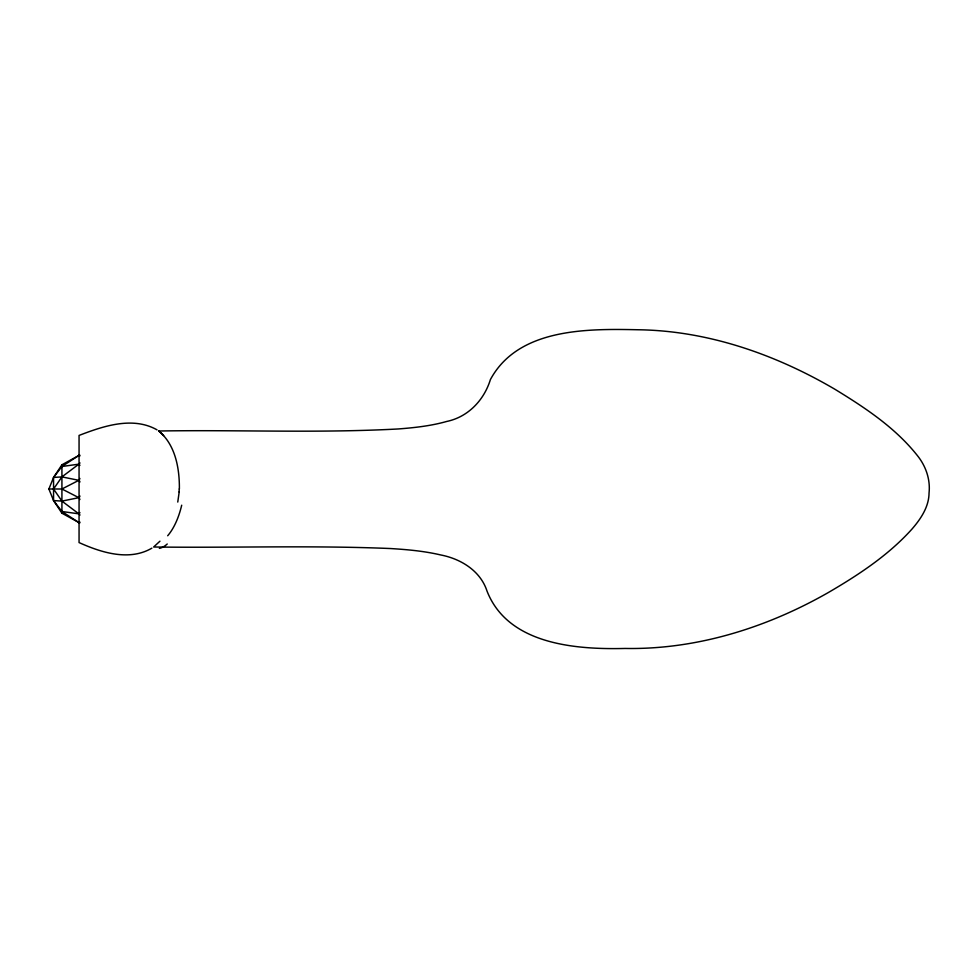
<?xml version="1.0" encoding="UTF-8"?>
<svg xmlns="http://www.w3.org/2000/svg" width="978" height="978" viewBox="0 0 978 978"><rect width="100%" height="100%" fill="white"/><g stroke="black" fill="none" stroke-linecap="round" stroke-linejoin="round"><path stroke-width="1.47" d="M179.377 489C179.585 468.425 175.441 444.856 158.766 431.005C238.608 429.697 318.596 433.291 398.376 428.951C414.623 427.704 430.943 425.919 446.665 421.469C468.12 417.031 484.098 400.112 490.406 379.562C518.267 328.009 587.338 328.681 638.145 329.757C707.754 330.686 775.358 354.342 834.98 389.305C864.894 407.594 895.053 427.508 917.12 455.247C925.726 465.772 930.506 479.269 929.051 492.936C928.966 506.849 920.75 518.963 911.973 529.074C888.44 555.247 858.623 574.856 828.439 592.472C766.789 627.668 696.605 649.759 625.15 648.451C575.871 649.673 507.998 644.636 487.007 591.067C480.442 570.834 460.87 558.866 440.882 554.991C424.269 551.066 407.215 549.55 390.21 548.524C311.407 545.235 232.483 547.986 153.644 546.995L159.94 541.189M179.194 491.958L177.764 502.069M79.719 522.998L61.92 513.206L53.558 500.565L48.9 489L53.558 477.435L61.92 464.794L79.719 455.002M78.851 522.521L61.92 511.494L53.558 500.565L53.558 477.435L61.92 466.506L78.851 455.479M151.883 548.145C129.182 561.47 101.162 552.533 79.059 542.57L79.059 435.43C103.069 426.188 132.678 416.053 157.03 429.855M48.9 489L61.92 489L78.851 480.32L61.92 476.897L53.558 477.435M61.92 466.506L78.851 464.159L61.92 476.897L53.558 489L61.92 501.103L78.851 513.841L61.92 511.494M53.558 500.565L61.92 501.103L78.851 497.68L61.92 489M158.766 431.005L159.72 431.775M160.795 432.704L163.656 435.577M61.92 464.794L61.92 513.206M179.243 489A46.345 27.311 -87.5 0 1 179.06 491.934M181.7 505.198A60.612 29.56 -86.1 0 1 167.678 535.761M167.25 544A67.262 26.1 -82.4 0 1 159.365 548.377M79.964 462.9A16.712 7.604 -27.8 0 1 79.071 464.147M79.071 455.308A16.712 7.604 -27.8 0 1 79.964 455.87M79.022 464.012A18.839 14.303 -47.7 0 1 79.89 465.467M79.89 478.45A18.839 14.303 -47.7 0 1 79.022 480.369M79.022 497.631A18.839 14.303 47.7 0 1 79.89 499.55M79.89 512.533A18.839 14.303 47.7 0 1 79.022 513.988M79.964 522.13A16.712 7.604 27.8 0 1 79.071 522.692M79.071 513.853A16.712 7.604 27.8 0 1 79.964 515.1M79.071 480.161A16.712 15.208 90 0 1 79.964 481.971M79.964 496.029A16.712 15.208 90 0 1 79.071 497.839"/></g></svg>
